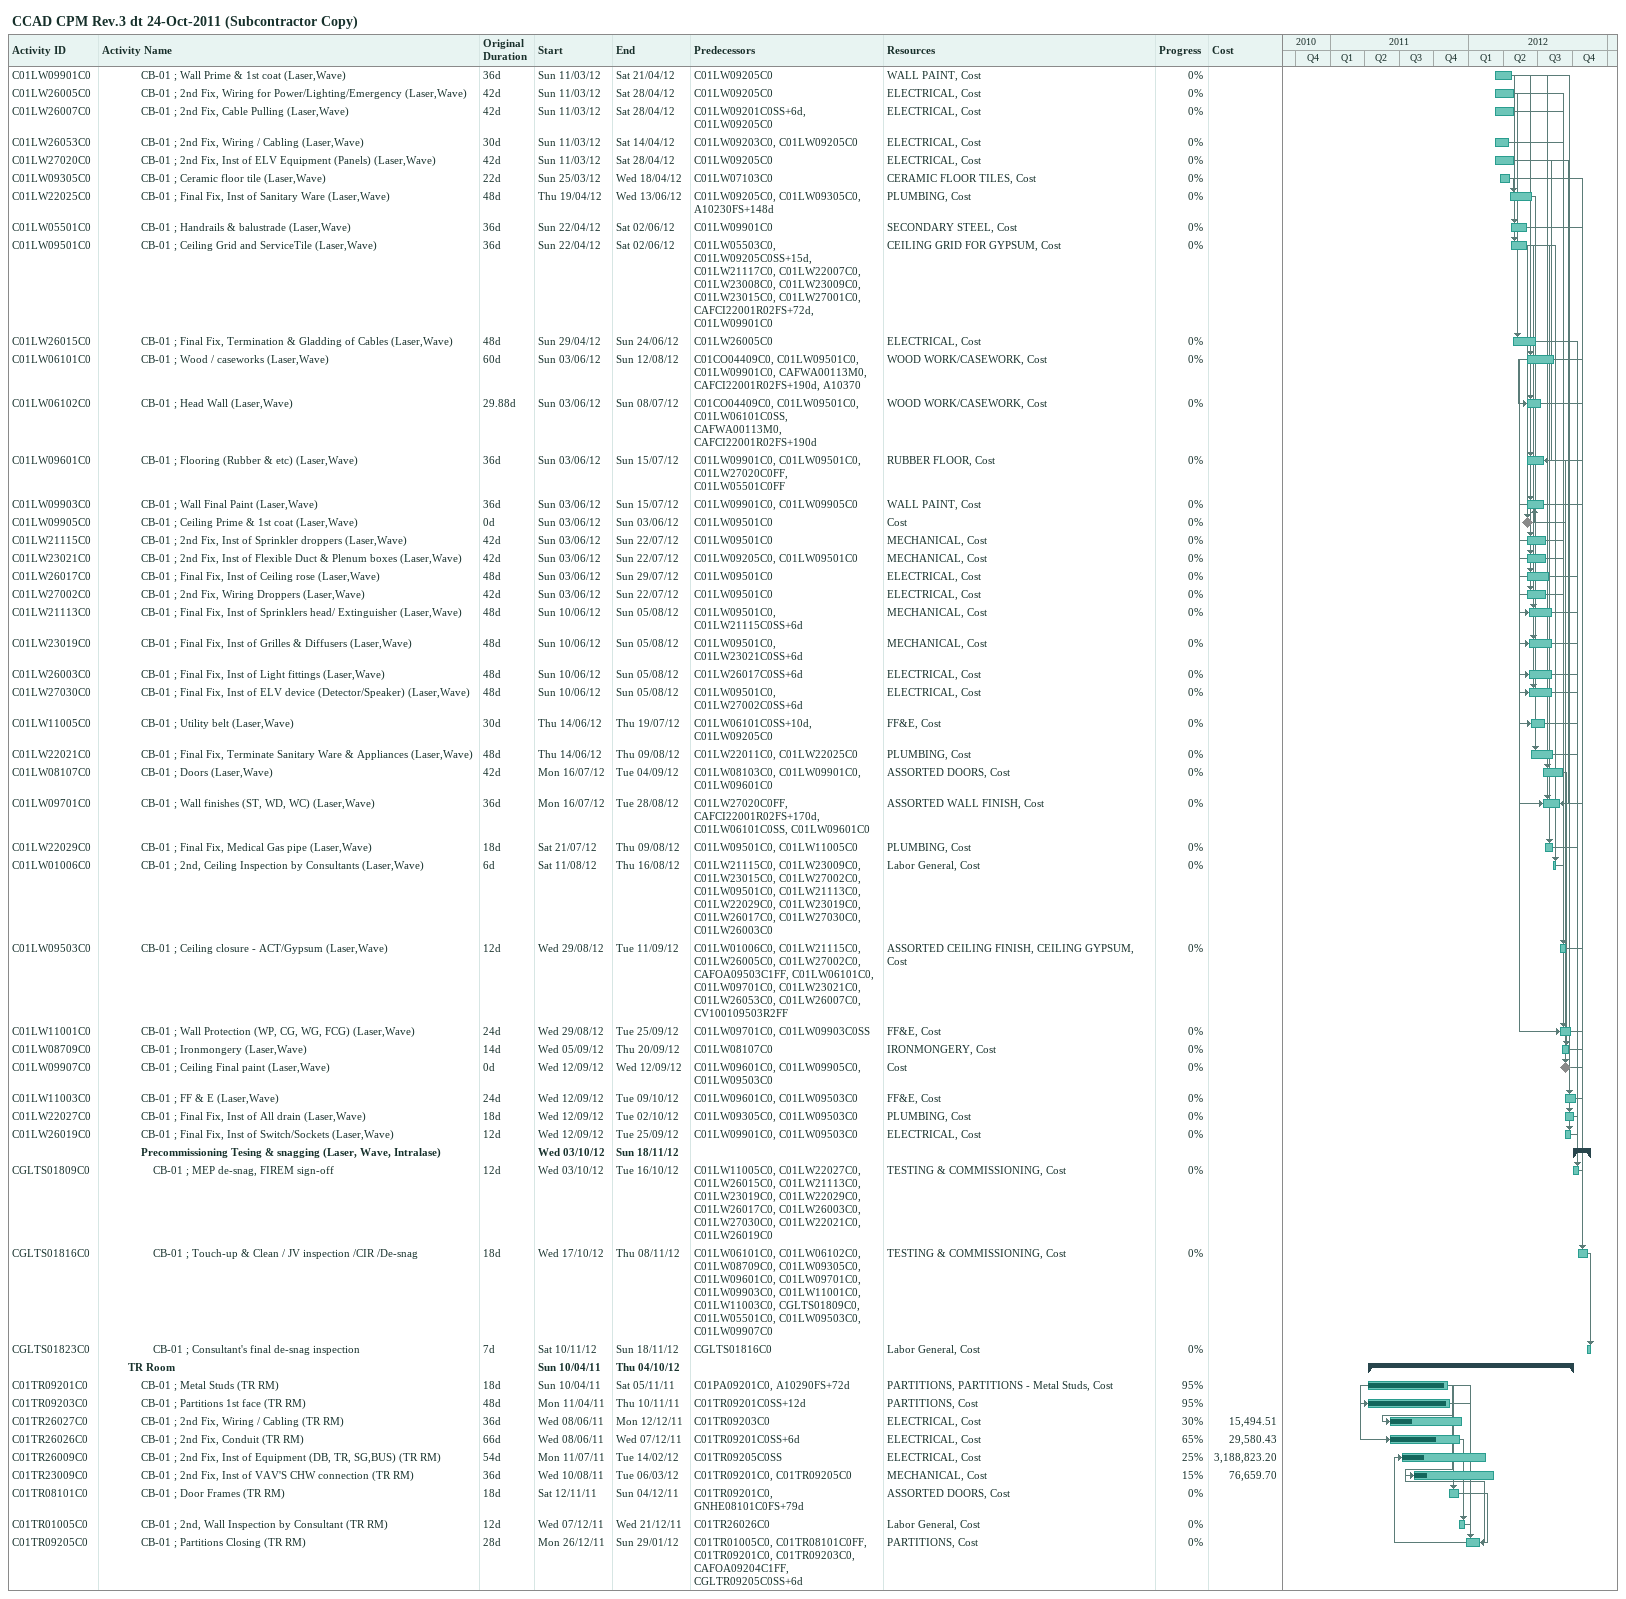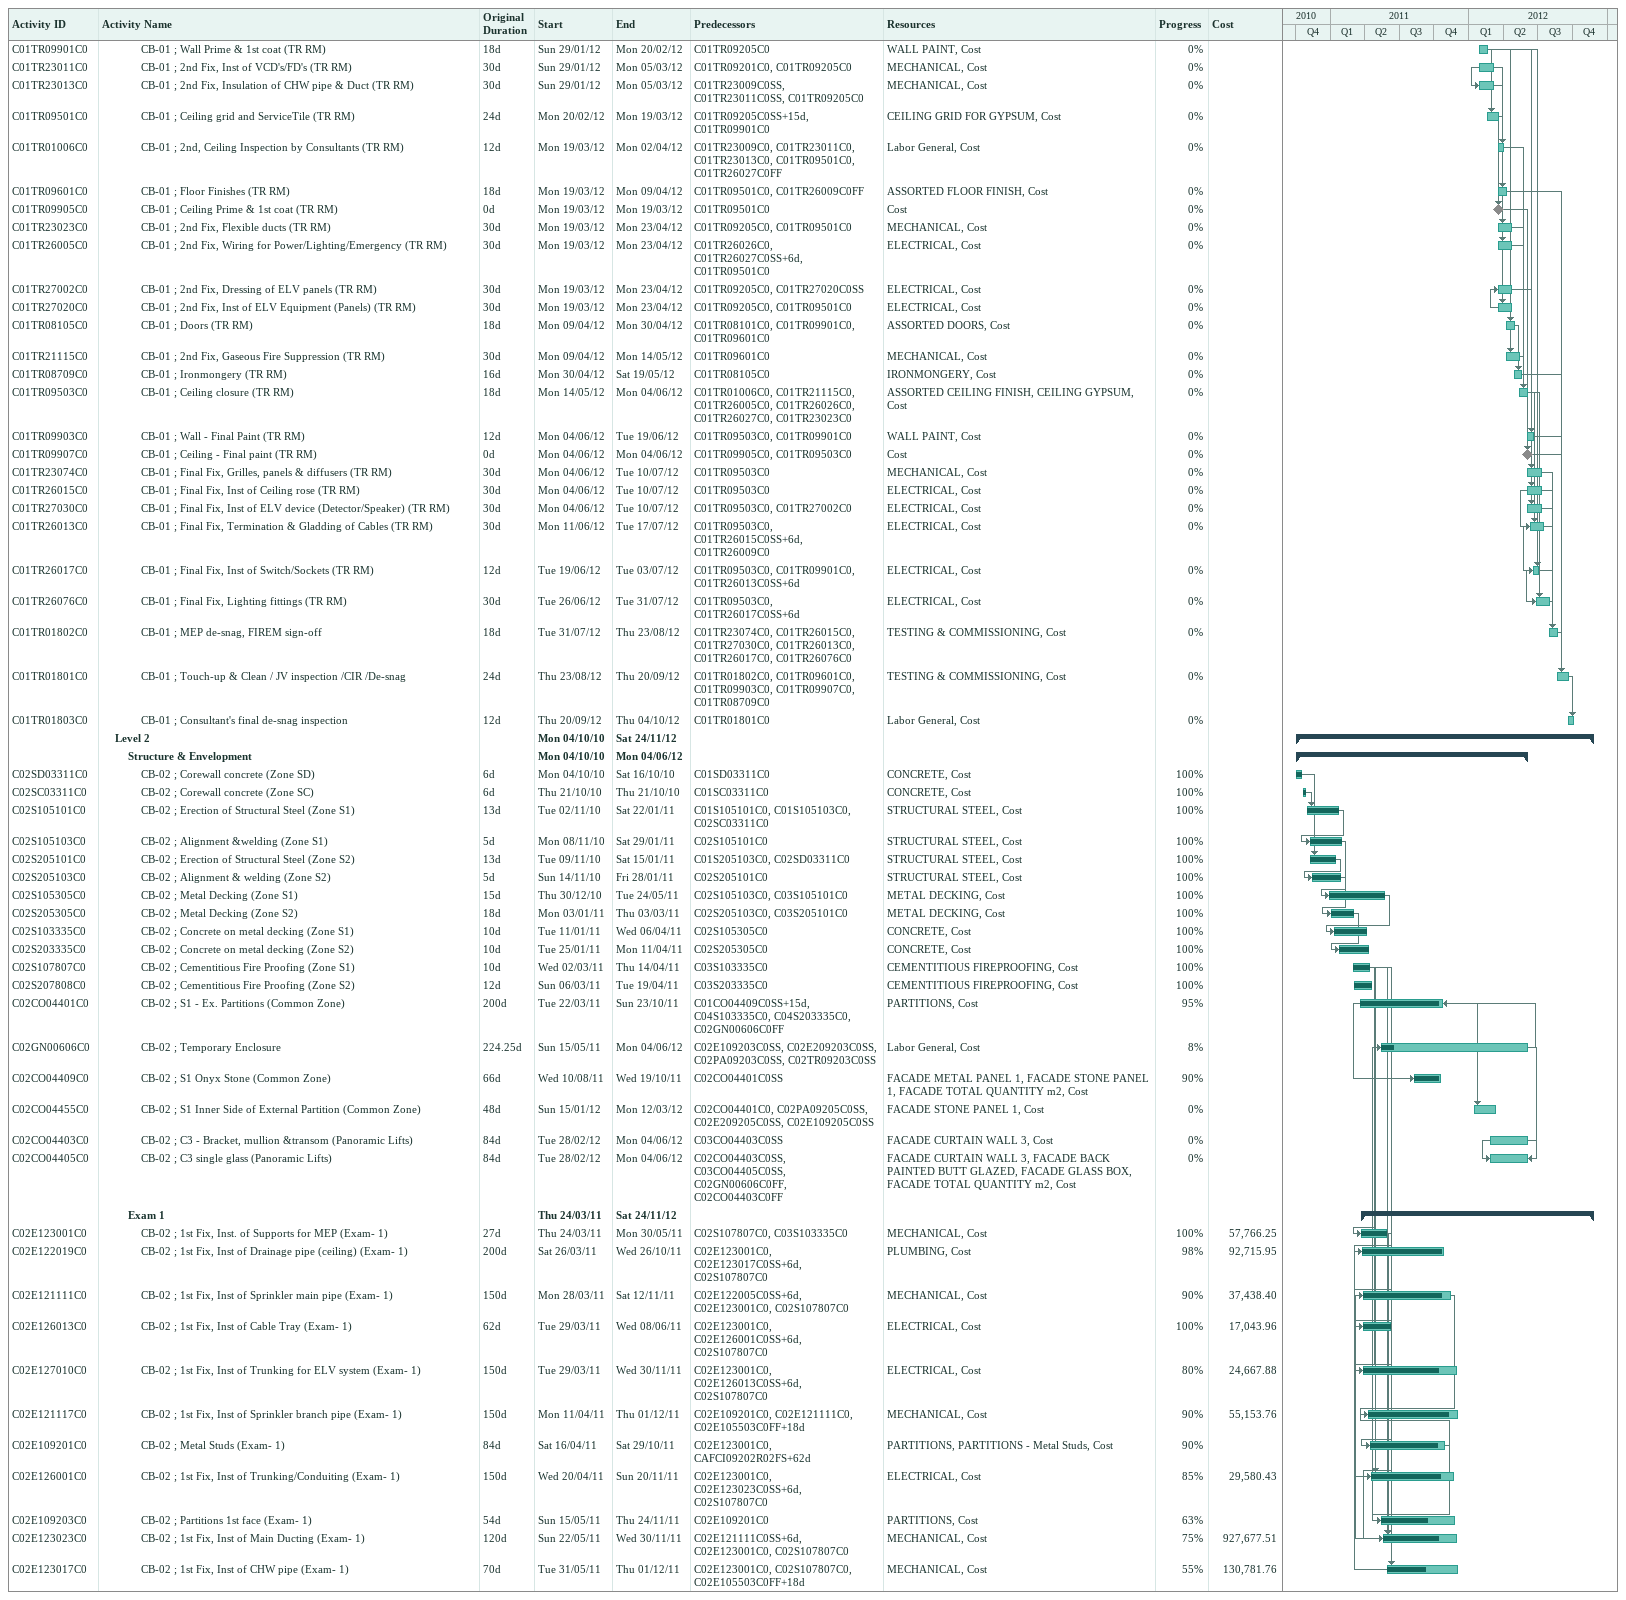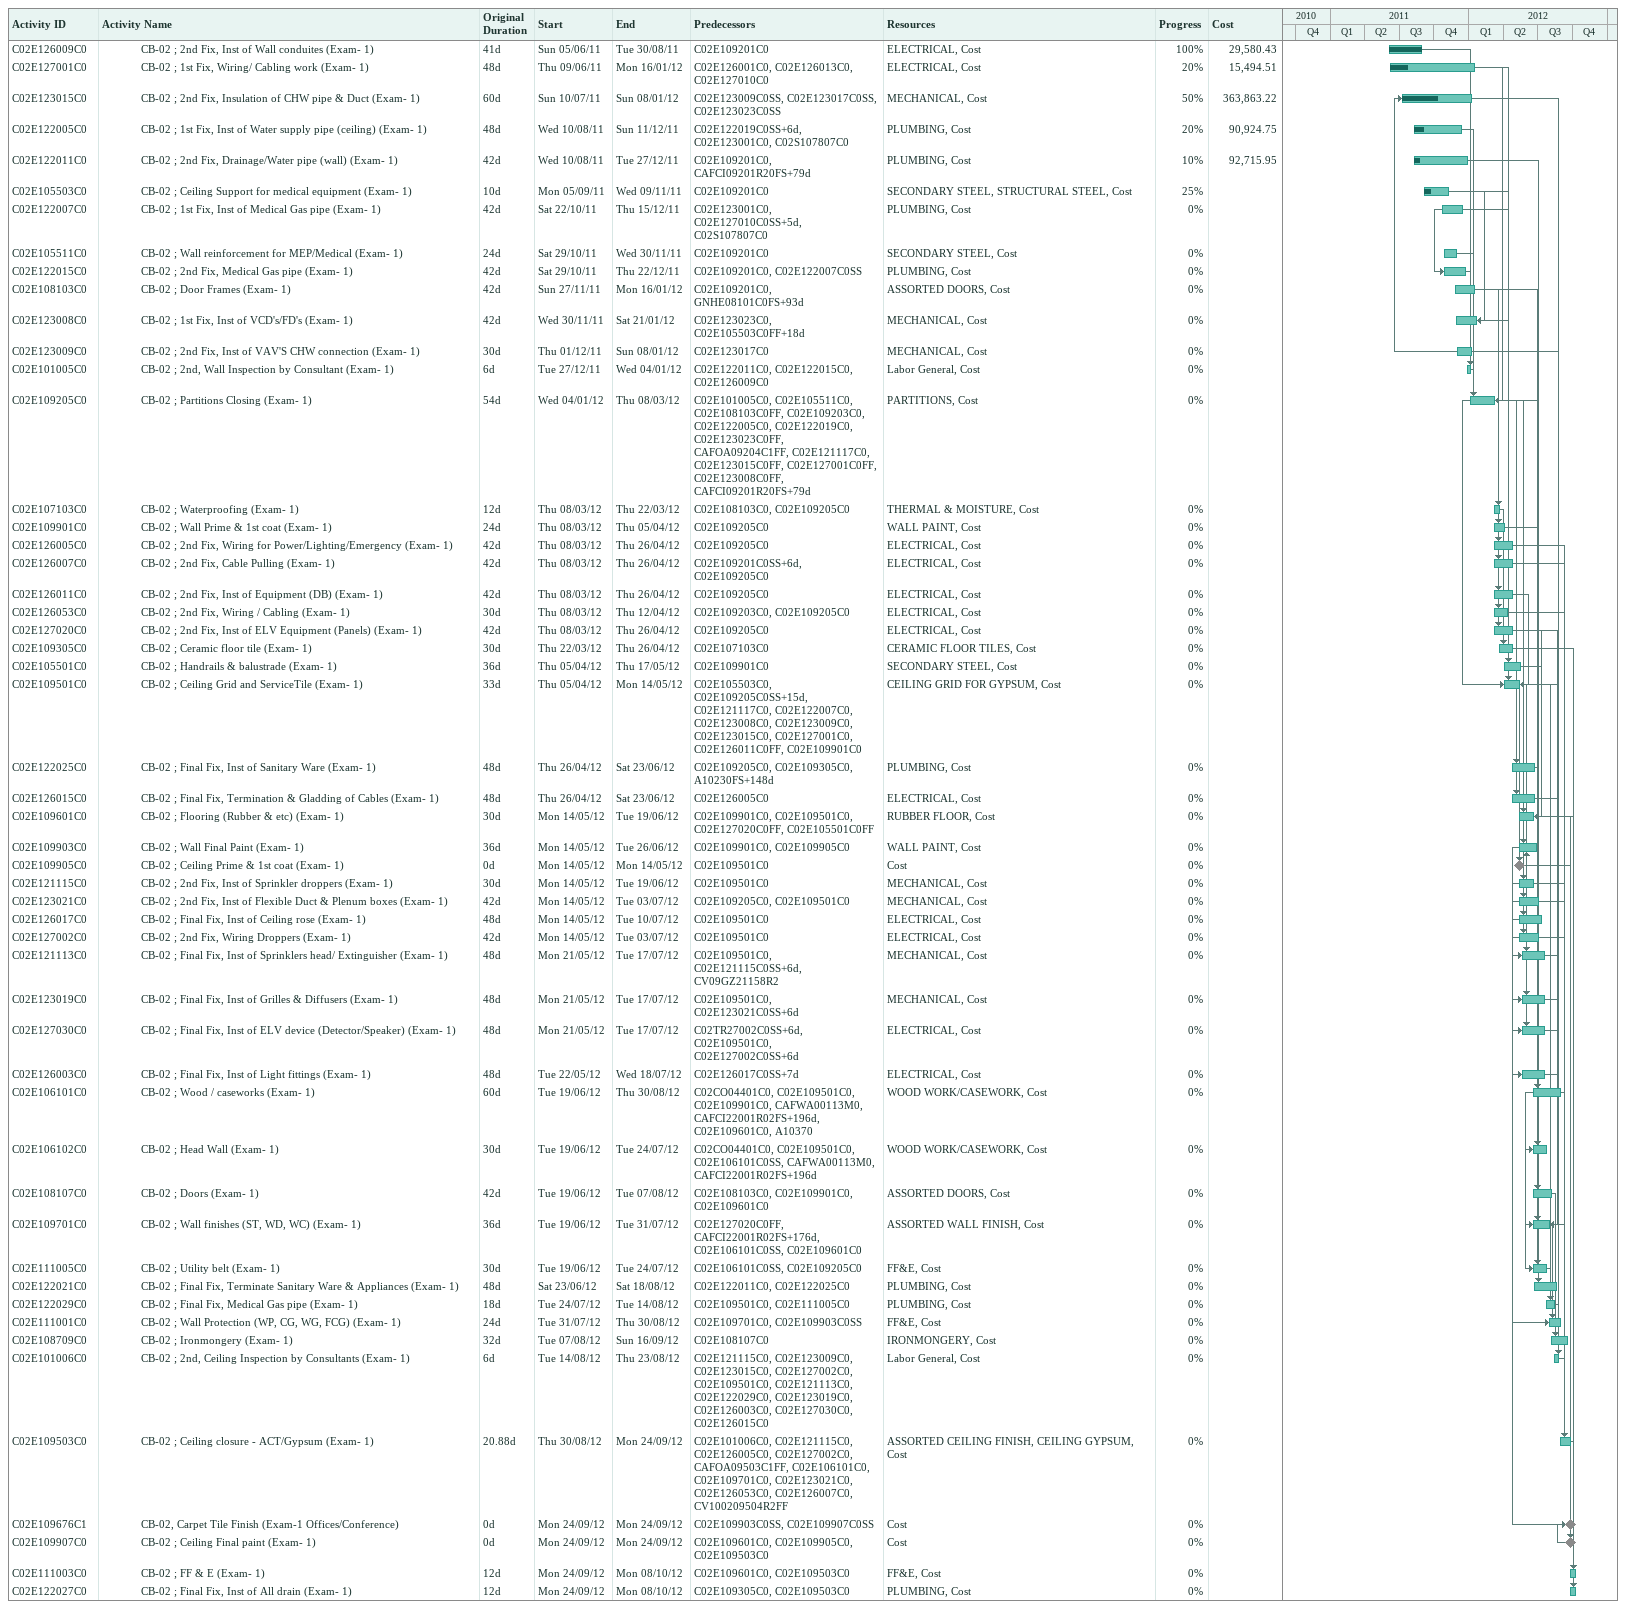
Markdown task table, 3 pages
CCAD CPM Rev.3 dt 24-Oct-2011 (Subcontractor Copy)

| ID | Level | Task | Original duration | Start | Finish | Predecessors | Resources | % complete | Cost |
|---|---|---|---|---|---|---|---|---|---|
| C01LW09901C0 | 4 | CB-01 ; Wall Prime & 1st coat (Laser,Wave) | 36d | 2012-03-11 | 2012-04-21 | C01LW09205C0 | WALL PAINT, Cost | 0 |  |
| C01LW26005C0 | 4 | CB-01 ; 2nd Fix, Wiring for Power/Lighting/Emergency (Laser,Wave) | 42d | 2012-03-11 | 2012-04-28 | C01LW09205C0 | ELECTRICAL, Cost | 0 |  |
| C01LW26007C0 | 4 | CB-01 ; 2nd Fix, Cable Pulling (Laser,Wave) | 42d | 2012-03-11 | 2012-04-28 | C01LW09201C0SS+6d, C01LW09205C0 | ELECTRICAL, Cost | 0 |  |
| C01LW26053C0 | 4 | CB-01 ; 2nd Fix, Wiring / Cabling (Laser,Wave) | 30d | 2012-03-11 | 2012-04-14 | C01LW09203C0, C01LW09205C0 | ELECTRICAL, Cost | 0 |  |
| C01LW27020C0 | 4 | CB-01 ; 2nd Fix, Inst of ELV Equipment (Panels) (Laser,Wave) | 42d | 2012-03-11 | 2012-04-28 | C01LW09205C0 | ELECTRICAL, Cost | 0 |  |
| C01LW09305C0 | 4 | CB-01 ; Ceramic floor tile (Laser,Wave) | 22d | 2012-03-25 | 2012-04-18 | C01LW07103C0 | CERAMIC FLOOR TILES, Cost | 0 |  |
| C01LW22025C0 | 4 | CB-01 ; Final Fix, Inst of Sanitary Ware (Laser,Wave) | 48d | 2012-04-19 | 2012-06-13 | C01LW09205C0, C01LW09305C0, A10230FS+148d | PLUMBING, Cost | 0 |  |
| C01LW05501C0 | 4 | CB-01 ; Handrails & balustrade (Laser,Wave) | 36d | 2012-04-22 | 2012-06-02 | C01LW09901C0 | SECONDARY STEEL, Cost | 0 |  |
| C01LW09501C0 | 4 | CB-01 ; Ceiling Grid and ServiceTile (Laser,Wave) | 36d | 2012-04-22 | 2012-06-02 | C01LW05503C0, C01LW09205C0SS+15d, C01LW21117C0, C01LW22007C0, C01LW23008C0, C01LW23009C0, C01LW23015C0, C01LW27001C0, CAFCI22001R02FS+72d, C01LW09901C0 | CEILING GRID FOR GYPSUM, Cost | 0 |  |
| C01LW26015C0 | 4 | CB-01 ; Final Fix, Termination & Gladding of Cables (Laser,Wave) | 48d | 2012-04-29 | 2012-06-24 | C01LW26005C0 | ELECTRICAL, Cost | 0 |  |
| C01LW06101C0 | 4 | CB-01 ; Wood / caseworks (Laser,Wave) | 60d | 2012-06-03 | 2012-08-12 | C01CO04409C0, C01LW09501C0, C01LW09901C0, CAFWA00113M0, CAFCI22001R02FS+190d, A10370 | WOOD WORK/CASEWORK, Cost | 0 |  |
| C01LW06102C0 | 4 | CB-01 ; Head Wall (Laser,Wave) | 29.88d | 2012-06-03 | 2012-07-08 | C01CO04409C0, C01LW09501C0, C01LW06101C0SS, CAFWA00113M0, CAFCI22001R02FS+190d | WOOD WORK/CASEWORK, Cost | 0 |  |
| C01LW09601C0 | 4 | CB-01 ; Flooring (Rubber & etc) (Laser,Wave) | 36d | 2012-06-03 | 2012-07-15 | C01LW09901C0, C01LW09501C0, C01LW27020C0FF, C01LW05501C0FF | RUBBER FLOOR, Cost | 0 |  |
| C01LW09903C0 | 4 | CB-01 ; Wall Final Paint (Laser,Wave) | 36d | 2012-06-03 | 2012-07-15 | C01LW09901C0, C01LW09905C0 | WALL PAINT, Cost | 0 |  |
| C01LW09905C0 | 4 | CB-01 ; Ceiling Prime & 1st coat (Laser,Wave) | 0d | 2012-06-03 | 2012-06-03 | C01LW09501C0 | Cost | 0 |  |
| C01LW21115C0 | 4 | CB-01 ; 2nd Fix, Inst of Sprinkler droppers (Laser,Wave) | 42d | 2012-06-03 | 2012-07-22 | C01LW09501C0 | MECHANICAL, Cost | 0 |  |
| C01LW23021C0 | 4 | CB-01 ; 2nd Fix, Inst of Flexible Duct & Plenum boxes (Laser,Wave) | 42d | 2012-06-03 | 2012-07-22 | C01LW09205C0, C01LW09501C0 | MECHANICAL, Cost | 0 |  |
| C01LW26017C0 | 4 | CB-01 ; Final Fix, Inst of Ceiling rose (Laser,Wave) | 48d | 2012-06-03 | 2012-07-29 | C01LW09501C0 | ELECTRICAL, Cost | 0 |  |
| C01LW27002C0 | 4 | CB-01 ; 2nd Fix, Wiring Droppers (Laser,Wave) | 42d | 2012-06-03 | 2012-07-22 | C01LW09501C0 | ELECTRICAL, Cost | 0 |  |
| C01LW21113C0 | 4 | CB-01 ; Final Fix, Inst of Sprinklers head/ Extinguisher (Laser,Wave) | 48d | 2012-06-10 | 2012-08-05 | C01LW09501C0, C01LW21115C0SS+6d | MECHANICAL, Cost | 0 |  |
| C01LW23019C0 | 4 | CB-01 ; Final Fix, Inst of Grilles & Diffusers (Laser,Wave) | 48d | 2012-06-10 | 2012-08-05 | C01LW09501C0, C01LW23021C0SS+6d | MECHANICAL, Cost | 0 |  |
| C01LW26003C0 | 4 | CB-01 ; Final Fix, Inst of Light fittings (Laser,Wave) | 48d | 2012-06-10 | 2012-08-05 | C01LW26017C0SS+6d | ELECTRICAL, Cost | 0 |  |
| C01LW27030C0 | 4 | CB-01 ; Final Fix, Inst of ELV device (Detector/Speaker) (Laser,Wave) | 48d | 2012-06-10 | 2012-08-05 | C01LW09501C0, C01LW27002C0SS+6d | ELECTRICAL, Cost | 0 |  |
| C01LW11005C0 | 4 | CB-01 ; Utility belt (Laser,Wave) | 30d | 2012-06-14 | 2012-07-19 | C01LW06101C0SS+10d, C01LW09205C0 | FF&E, Cost | 0 |  |
| C01LW22021C0 | 4 | CB-01 ; Final Fix, Terminate Sanitary Ware & Appliances (Laser,Wave) | 48d | 2012-06-14 | 2012-08-09 | C01LW22011C0, C01LW22025C0 | PLUMBING, Cost | 0 |  |
| C01LW08107C0 | 4 | CB-01 ; Doors (Laser,Wave) | 42d | 2012-07-16 | 2012-09-04 | C01LW08103C0, C01LW09901C0, C01LW09601C0 | ASSORTED DOORS, Cost | 0 |  |
| C01LW09701C0 | 4 | CB-01 ; Wall finishes (ST, WD, WC) (Laser,Wave) | 36d | 2012-07-16 | 2012-08-28 | C01LW27020C0FF, CAFCI22001R02FS+170d, C01LW06101C0SS, C01LW09601C0 | ASSORTED WALL FINISH, Cost | 0 |  |
| C01LW22029C0 | 4 | CB-01 ; Final Fix, Medical Gas pipe (Laser,Wave) | 18d | 2012-07-21 | 2012-08-09 | C01LW09501C0, C01LW11005C0 | PLUMBING, Cost | 0 |  |
| C01LW01006C0 | 4 | CB-01 ; 2nd, Ceiling Inspection by Consultants (Laser,Wave) | 6d | 2012-08-11 | 2012-08-16 | C01LW21115C0, C01LW23009C0, C01LW23015C0, C01LW27002C0, C01LW09501C0, C01LW21113C0, C01LW22029C0, C01LW23019C0, C01LW26017C0, C01LW27030C0, C01LW26003C0 | Labor General, Cost | 0 |  |
| C01LW09503C0 | 4 | CB-01 ; Ceiling closure - ACT/Gypsum (Laser,Wave) | 12d | 2012-08-29 | 2012-09-11 | C01LW01006C0, C01LW21115C0, C01LW26005C0, C01LW27002C0, CAFOA09503C1FF, C01LW06101C0, C01LW09701C0, C01LW23021C0, C01LW26053C0, C01LW26007C0, CV100109503R2FF | ASSORTED CEILING FINISH, CEILING GYPSUM, Cost | 0 |  |
| C01LW11001C0 | 4 | CB-01 ; Wall Protection (WP, CG, WG, FCG) (Laser,Wave) | 24d | 2012-08-29 | 2012-09-25 | C01LW09701C0, C01LW09903C0SS | FF&E, Cost | 0 |  |
| C01LW08709C0 | 4 | CB-01 ; Ironmongery (Laser,Wave) | 14d | 2012-09-05 | 2012-09-20 | C01LW08107C0 | IRONMONGERY, Cost | 0 |  |
| C01LW09907C0 | 4 | CB-01 ; Ceiling Final paint (Laser,Wave) | 0d | 2012-09-12 | 2012-09-12 | C01LW09601C0, C01LW09905C0, C01LW09503C0 | Cost | 0 |  |
| C01LW11003C0 | 4 | CB-01 ; FF & E (Laser,Wave) | 24d | 2012-09-12 | 2012-10-09 | C01LW09601C0, C01LW09503C0 | FF&E, Cost | 0 |  |
| C01LW22027C0 | 4 | CB-01 ; Final Fix, Inst of All drain (Laser,Wave) | 18d | 2012-09-12 | 2012-10-02 | C01LW09305C0, C01LW09503C0 | PLUMBING, Cost | 0 |  |
| C01LW26019C0 | 4 | CB-01 ; Final Fix, Inst of Switch/Sockets (Laser,Wave) | 12d | 2012-09-12 | 2012-09-25 | C01LW09901C0, C01LW09503C0 | ELECTRICAL, Cost | 0 |  |
|  | 4 | **Precommissioning Tesing & snagging (Laser, Wave, Intralase)** |  | 2012-10-03 | 2012-11-18 |  |  |  |  |
| CGLTS01809C0 | 5 | CB-01 ; MEP de-snag, FIREM sign-off | 12d | 2012-10-03 | 2012-10-16 | C01LW11005C0, C01LW22027C0, C01LW26015C0, C01LW21113C0, C01LW23019C0, C01LW22029C0, C01LW26017C0, C01LW26003C0, C01LW27030C0, C01LW22021C0, C01LW26019C0 | TESTING & COMMISSIONING, Cost | 0 |  |
| CGLTS01816C0 | 5 | CB-01 ; Touch-up & Clean / JV inspection /CIR /De-snag | 18d | 2012-10-17 | 2012-11-08 | C01LW06101C0, C01LW06102C0, C01LW08709C0, C01LW09305C0, C01LW09601C0, C01LW09701C0, C01LW09903C0, C01LW11001C0, C01LW11003C0, CGLTS01809C0, C01LW05501C0, C01LW09503C0, C01LW09907C0 | TESTING & COMMISSIONING, Cost | 0 |  |
| CGLTS01823C0 | 5 | CB-01 ; Consultant's final de-snag inspection | 7d | 2012-11-10 | 2012-11-18 | CGLTS01816C0 | Labor General, Cost | 0 |  |
|  | 3 | **TR Room** |  | 2011-04-10 | 2012-10-04 |  |  |  |  |
| C01TR09201C0 | 4 | CB-01 ; Metal Studs (TR RM) | 18d | 2011-04-10 | 2011-11-05 | C01PA09201C0, A10290FS+72d | PARTITIONS, PARTITIONS - Metal Studs, Cost | 95 |  |
| C01TR09203C0 | 4 | CB-01 ; Partitions 1st face (TR RM) | 48d | 2011-04-11 | 2011-11-10 | C01TR09201C0SS+12d | PARTITIONS, Cost | 95 |  |
| C01TR26027C0 | 4 | CB-01 ; 2nd Fix, Wiring / Cabling (TR RM) | 36d | 2011-06-08 | 2011-12-12 | C01TR09203C0 | ELECTRICAL, Cost | 30 | 15494.51 |
| C01TR26026C0 | 4 | CB-01 ; 2nd Fix, Conduit (TR RM) | 66d | 2011-06-08 | 2011-12-07 | C01TR09201C0SS+6d | ELECTRICAL, Cost | 65 | 29580.43 |
| C01TR26009C0 | 4 | CB-01 ; 2nd Fix, Inst of Equipment (DB, TR, SG,BUS) (TR RM) | 54d | 2011-07-11 | 2012-02-14 | C01TR09205C0SS | ELECTRICAL, Cost | 25 | 3188823.20 |
| C01TR23009C0 | 4 | CB-01 ; 2nd Fix, Inst of VAV'S CHW connection (TR RM) | 36d | 2011-08-10 | 2012-03-06 | C01TR09201C0, C01TR09205C0 | MECHANICAL, Cost | 15 | 76659.70 |
| C01TR08101C0 | 4 | CB-01 ; Door Frames (TR RM) | 18d | 2011-11-12 | 2011-12-04 | C01TR09201C0, GNHE08101C0FS+79d | ASSORTED DOORS, Cost | 0 |  |
| C01TR01005C0 | 4 | CB-01 ; 2nd, Wall Inspection by Consultant (TR RM) | 12d | 2011-12-07 | 2011-12-21 | C01TR26026C0 | Labor General, Cost | 0 |  |
| C01TR09205C0 | 4 | CB-01 ; Partitions Closing (TR RM) | 28d | 2011-12-26 | 2012-01-29 | C01TR01005C0, C01TR08101C0FF, C01TR09201C0, C01TR09203C0, CAFOA09204C1FF, CGLTR09205C0SS+6d | PARTITIONS, Cost | 0 |  |
| C01TR09901C0 | 4 | CB-01 ; Wall Prime & 1st coat (TR RM) | 18d | 2012-01-29 | 2012-02-20 | C01TR09205C0 | WALL PAINT, Cost | 0 |  |
| C01TR23011C0 | 4 | CB-01 ; 2nd Fix, Inst of VCD's/FD's (TR RM) | 30d | 2012-01-29 | 2012-03-05 | C01TR09201C0, C01TR09205C0 | MECHANICAL, Cost | 0 |  |
| C01TR23013C0 | 4 | CB-01 ; 2nd Fix, Insulation of CHW pipe & Duct (TR RM) | 30d | 2012-01-29 | 2012-03-05 | C01TR23009C0SS, C01TR23011C0SS, C01TR09205C0 | MECHANICAL, Cost | 0 |  |
| C01TR09501C0 | 4 | CB-01 ; Ceiling grid and ServiceTile (TR RM) | 24d | 2012-02-20 | 2012-03-19 | C01TR09205C0SS+15d, C01TR09901C0 | CEILING GRID FOR GYPSUM, Cost | 0 |  |
| C01TR01006C0 | 4 | CB-01 ; 2nd, Ceiling Inspection by Consultants (TR RM) | 12d | 2012-03-19 | 2012-04-02 | C01TR23009C0, C01TR23011C0, C01TR23013C0, C01TR09501C0, C01TR26027C0FF | Labor General, Cost | 0 |  |
| C01TR09601C0 | 4 | CB-01 ; Floor Finishes (TR RM) | 18d | 2012-03-19 | 2012-04-09 | C01TR09501C0, C01TR26009C0FF | ASSORTED FLOOR FINISH, Cost | 0 |  |
| C01TR09905C0 | 4 | CB-01 ; Ceiling Prime & 1st coat (TR RM) | 0d | 2012-03-19 | 2012-03-19 | C01TR09501C0 | Cost | 0 |  |
| C01TR23023C0 | 4 | CB-01 ; 2nd Fix, Flexible ducts (TR RM) | 30d | 2012-03-19 | 2012-04-23 | C01TR09205C0, C01TR09501C0 | MECHANICAL, Cost | 0 |  |
| C01TR26005C0 | 4 | CB-01 ; 2nd Fix, Wiring for Power/Lighting/Emergency (TR RM) | 30d | 2012-03-19 | 2012-04-23 | C01TR26026C0, C01TR26027C0SS+6d, C01TR09501C0 | ELECTRICAL, Cost | 0 |  |
| C01TR27002C0 | 4 | CB-01 ; 2nd Fix, Dressing of ELV panels (TR RM) | 30d | 2012-03-19 | 2012-04-23 | C01TR09205C0, C01TR27020C0SS | ELECTRICAL, Cost | 0 |  |
| C01TR27020C0 | 4 | CB-01 ; 2nd Fix, Inst of ELV Equipment (Panels) (TR RM) | 30d | 2012-03-19 | 2012-04-23 | C01TR09205C0, C01TR09501C0 | ELECTRICAL, Cost | 0 |  |
| C01TR08105C0 | 4 | CB-01 ; Doors (TR RM) | 18d | 2012-04-09 | 2012-04-30 | C01TR08101C0, C01TR09901C0, C01TR09601C0 | ASSORTED DOORS, Cost | 0 |  |
| C01TR21115C0 | 4 | CB-01 ; 2nd Fix, Gaseous Fire Suppression (TR RM) | 30d | 2012-04-09 | 2012-05-14 | C01TR09601C0 | MECHANICAL, Cost | 0 |  |
| C01TR08709C0 | 4 | CB-01 ; Ironmongery (TR RM) | 16d | 2012-04-30 | 2012-05-19 | C01TR08105C0 | IRONMONGERY, Cost | 0 |  |
| C01TR09503C0 | 4 | CB-01 ; Ceiling closure (TR RM) | 18d | 2012-05-14 | 2012-06-04 | C01TR01006C0, C01TR21115C0, C01TR26005C0, C01TR26026C0, C01TR26027C0, C01TR23023C0 | ASSORTED CEILING FINISH, CEILING GYPSUM, Cost | 0 |  |
| C01TR09903C0 | 4 | CB-01 ; Wall - Final Paint (TR RM) | 12d | 2012-06-04 | 2012-06-19 | C01TR09503C0, C01TR09901C0 | WALL PAINT, Cost | 0 |  |
| C01TR09907C0 | 4 | CB-01 ; Ceiling - Final paint (TR RM) | 0d | 2012-06-04 | 2012-06-04 | C01TR09905C0, C01TR09503C0 | Cost | 0 |  |
| C01TR23074C0 | 4 | CB-01 ; Final Fix, Grilles, panels & diffusers (TR RM) | 30d | 2012-06-04 | 2012-07-10 | C01TR09503C0 | MECHANICAL, Cost | 0 |  |
| C01TR26015C0 | 4 | CB-01 ; Final Fix, Inst of Ceiling rose (TR RM) | 30d | 2012-06-04 | 2012-07-10 | C01TR09503C0 | ELECTRICAL, Cost | 0 |  |
| C01TR27030C0 | 4 | CB-01 ; Final Fix, Inst of ELV device (Detector/Speaker) (TR RM) | 30d | 2012-06-04 | 2012-07-10 | C01TR09503C0, C01TR27002C0 | ELECTRICAL, Cost | 0 |  |
| C01TR26013C0 | 4 | CB-01 ; Final Fix, Termination & Gladding of Cables (TR RM) | 30d | 2012-06-11 | 2012-07-17 | C01TR09503C0, C01TR26015C0SS+6d, C01TR26009C0 | ELECTRICAL, Cost | 0 |  |
| C01TR26017C0 | 4 | CB-01 ; Final Fix, Inst of Switch/Sockets (TR RM) | 12d | 2012-06-19 | 2012-07-03 | C01TR09503C0, C01TR09901C0, C01TR26013C0SS+6d | ELECTRICAL, Cost | 0 |  |
| C01TR26076C0 | 4 | CB-01 ; Final Fix, Lighting fittings (TR RM) | 30d | 2012-06-26 | 2012-07-31 | C01TR09503C0, C01TR26017C0SS+6d | ELECTRICAL, Cost | 0 |  |
| C01TR01802C0 | 4 | CB-01 ; MEP de-snag, FIREM sign-off | 18d | 2012-07-31 | 2012-08-23 | C01TR23074C0, C01TR26015C0, C01TR27030C0, C01TR26013C0, C01TR26017C0, C01TR26076C0 | TESTING & COMMISSIONING, Cost | 0 |  |
| C01TR01801C0 | 4 | CB-01 ; Touch-up & Clean / JV inspection /CIR /De-snag | 24d | 2012-08-23 | 2012-09-20 | C01TR01802C0, C01TR09601C0, C01TR09903C0, C01TR09907C0, C01TR08709C0 | TESTING & COMMISSIONING, Cost | 0 |  |
| C01TR01803C0 | 4 | CB-01 ; Consultant's final de-snag inspection | 12d | 2012-09-20 | 2012-10-04 | C01TR01801C0 | Labor General, Cost | 0 |  |
|  | 2 | **Level 2** |  | 2010-10-04 | 2012-11-24 |  |  |  |  |
|  | 3 | **Structure & Envelopment** |  | 2010-10-04 | 2012-06-04 |  |  |  |  |
| C02SD03311C0 | 4 | CB-02 ; Corewall concrete (Zone SD) | 6d | 2010-10-04 | 2010-10-16 | C01SD03311C0 | CONCRETE, Cost | 100 |  |
| C02SC03311C0 | 4 | CB-02 ; Corewall concrete (Zone SC) | 6d | 2010-10-21 | 2010-10-21 | C01SC03311C0 | CONCRETE, Cost | 100 |  |
| C02S105101C0 | 4 | CB-02 ; Erection of Structural Steel (Zone S1) | 13d | 2010-11-02 | 2011-01-22 | C01S105101C0, C01S105103C0, C02SC03311C0 | STRUCTURAL STEEL, Cost | 100 |  |
| C02S105103C0 | 4 | CB-02 ; Alignment &welding (Zone S1) | 5d | 2010-11-08 | 2011-01-29 | C02S105101C0 | STRUCTURAL STEEL, Cost | 100 |  |
| C02S205101C0 | 4 | CB-02 ; Erection of Structural Steel (Zone S2) | 13d | 2010-11-09 | 2011-01-15 | C01S205103C0, C02SD03311C0 | STRUCTURAL STEEL, Cost | 100 |  |
| C02S205103C0 | 4 | CB-02 ; Alignment & welding (Zone S2) | 5d | 2010-11-14 | 2011-01-28 | C02S205101C0 | STRUCTURAL STEEL, Cost | 100 |  |
| C02S105305C0 | 4 | CB-02 ; Metal Decking (Zone S1) | 15d | 2010-12-30 | 2011-05-24 | C02S105103C0, C03S105101C0 | METAL DECKING, Cost | 100 |  |
| C02S205305C0 | 4 | CB-02 ; Metal Decking (Zone S2) | 18d | 2011-01-03 | 2011-03-03 | C02S205103C0, C03S205101C0 | METAL DECKING, Cost | 100 |  |
| C02S103335C0 | 4 | CB-02 ; Concrete on metal decking (Zone S1) | 10d | 2011-01-11 | 2011-04-06 | C02S105305C0 | CONCRETE, Cost | 100 |  |
| C02S203335C0 | 4 | CB-02 ; Concrete on metal decking (Zone S2) | 10d | 2011-01-25 | 2011-04-11 | C02S205305C0 | CONCRETE, Cost | 100 |  |
| C02S107807C0 | 4 | CB-02 ; Cementitious Fire Proofing (Zone S1) | 10d | 2011-03-02 | 2011-04-14 | C03S103335C0 | CEMENTITIOUS FIREPROOFING, Cost | 100 |  |
| C02S207808C0 | 4 | CB-02 ; Cementitious Fire Proofing (Zone S2) | 12d | 2011-03-06 | 2011-04-19 | C03S203335C0 | CEMENTITIOUS FIREPROOFING, Cost | 100 |  |
| C02CO04401C0 | 4 | CB-02 ; S1 - Ex. Partitions (Common Zone) | 200d | 2011-03-22 | 2011-10-23 | C01CO04409C0SS+15d, C04S103335C0, C04S203335C0, C02GN00606C0FF | PARTITIONS, Cost | 95 |  |
| C02GN00606C0 | 4 | CB-02 ; Temporary Enclosure | 224.25d | 2011-05-15 | 2012-06-04 | C02E109203C0SS, C02E209203C0SS, C02PA09203C0SS, C02TR09203C0SS | Labor General, Cost | 8 |  |
| C02CO04409C0 | 4 | CB-02 ; S1 Onyx Stone (Common Zone) | 66d | 2011-08-10 | 2011-10-19 | C02CO04401C0SS | FACADE METAL PANEL 1, FACADE STONE PANEL 1, FACADE TOTAL QUANTITY m2, Cost | 90 |  |
| C02CO04455C0 | 4 | CB-02 ; S1 Inner Side of External Partition (Common Zone) | 48d | 2012-01-15 | 2012-03-12 | C02CO04401C0, C02PA09205C0SS, C02E209205C0SS, C02E109205C0SS | FACADE STONE PANEL 1, Cost | 0 |  |
| C02CO04403C0 | 4 | CB-02 ; C3 - Bracket, mullion &transom (Panoramic Lifts) | 84d | 2012-02-28 | 2012-06-04 | C03CO04403C0SS | FACADE CURTAIN WALL 3, Cost | 0 |  |
| C02CO04405C0 | 4 | CB-02 ; C3 single glass (Panoramic Lifts) | 84d | 2012-02-28 | 2012-06-04 | C02CO04403C0SS, C03CO04405C0SS, C02GN00606C0FF, C02CO04403C0FF | FACADE CURTAIN WALL 3, FACADE BACK PAINTED BUTT GLAZED, FACADE GLASS BOX, FACADE TOTAL QUANTITY m2, Cost | 0 |  |
|  | 3 | **Exam 1** |  | 2011-03-24 | 2012-11-24 |  |  |  |  |
| C02E123001C0 | 4 | CB-02 ; 1st Fix, Inst. of Supports for MEP (Exam- 1) | 27d | 2011-03-24 | 2011-05-30 | C02S107807C0, C03S103335C0 | MECHANICAL, Cost | 100 | 57766.25 |
| C02E122019C0 | 4 | CB-02 ; 1st Fix, Inst of Drainage pipe (ceiling) (Exam- 1) | 200d | 2011-03-26 | 2011-10-26 | C02E123001C0, C02E123017C0SS+6d, C02S107807C0 | PLUMBING, Cost | 98 | 92715.95 |
| C02E121111C0 | 4 | CB-02 ; 1st Fix, Inst of Sprinkler main pipe (Exam- 1) | 150d | 2011-03-28 | 2011-11-12 | C02E122005C0SS+6d, C02E123001C0, C02S107807C0 | MECHANICAL, Cost | 90 | 37438.40 |
| C02E126013C0 | 4 | CB-02 ; 1st Fix, Inst of Cable Tray (Exam- 1) | 62d | 2011-03-29 | 2011-06-08 | C02E123001C0, C02E126001C0SS+6d, C02S107807C0 | ELECTRICAL, Cost | 100 | 17043.96 |
| C02E127010C0 | 4 | CB-02 ; 1st Fix, Inst of Trunking for ELV system (Exam- 1) | 150d | 2011-03-29 | 2011-11-30 | C02E123001C0, C02E126013C0SS+6d, C02S107807C0 | ELECTRICAL, Cost | 80 | 24667.88 |
| C02E121117C0 | 4 | CB-02 ; 1st Fix, Inst of Sprinkler branch pipe (Exam- 1) | 150d | 2011-04-11 | 2011-12-01 | C02E109201C0, C02E121111C0, C02E105503C0FF+18d | MECHANICAL, Cost | 90 | 55153.76 |
| C02E109201C0 | 4 | CB-02 ; Metal Studs (Exam- 1) | 84d | 2011-04-16 | 2011-10-29 | C02E123001C0, CAFCI09202R02FS+62d | PARTITIONS, PARTITIONS - Metal Studs, Cost | 90 |  |
| C02E126001C0 | 4 | CB-02 ; 1st Fix, Inst of Trunking/Conduiting (Exam- 1) | 150d | 2011-04-20 | 2011-11-20 | C02E123001C0, C02E123023C0SS+6d, C02S107807C0 | ELECTRICAL, Cost | 85 | 29580.43 |
| C02E109203C0 | 4 | CB-02 ; Partitions 1st face (Exam- 1) | 54d | 2011-05-15 | 2011-11-24 | C02E109201C0 | PARTITIONS, Cost | 63 |  |
| C02E123023C0 | 4 | CB-02 ; 1st Fix, Inst of Main Ducting (Exam- 1) | 120d | 2011-05-22 | 2011-11-30 | C02E121111C0SS+6d, C02E123001C0, C02S107807C0 | MECHANICAL, Cost | 75 | 927677.51 |
| C02E123017C0 | 4 | CB-02 ; 1st Fix, Inst of CHW pipe (Exam- 1) | 70d | 2011-05-31 | 2011-12-01 | C02E123001C0, C02S107807C0, C02E105503C0FF+18d | MECHANICAL, Cost | 55 | 130781.76 |
| C02E126009C0 | 4 | CB-02 ; 2nd Fix, Inst of Wall conduites (Exam- 1) | 41d | 2011-06-05 | 2011-08-30 | C02E109201C0 | ELECTRICAL, Cost | 100 | 29580.43 |
| C02E127001C0 | 4 | CB-02 ; 1st Fix, Wiring/ Cabling work (Exam- 1) | 48d | 2011-06-09 | 2012-01-16 | C02E126001C0, C02E126013C0, C02E127010C0 | ELECTRICAL, Cost | 20 | 15494.51 |
| C02E123015C0 | 4 | CB-02 ; 2nd Fix, Insulation of CHW pipe & Duct (Exam- 1) | 60d | 2011-07-10 | 2012-01-08 | C02E123009C0SS, C02E123017C0SS, C02E123023C0SS | MECHANICAL, Cost | 50 | 363863.22 |
| C02E122005C0 | 4 | CB-02 ; 1st Fix, Inst of Water supply pipe (ceiling) (Exam- 1) | 48d | 2011-08-10 | 2011-12-11 | C02E122019C0SS+6d, C02E123001C0, C02S107807C0 | PLUMBING, Cost | 20 | 90924.75 |
| C02E122011C0 | 4 | CB-02 ; 2nd Fix, Drainage/Water pipe (wall) (Exam- 1) | 42d | 2011-08-10 | 2011-12-27 | C02E109201C0, CAFCI09201R20FS+79d | PLUMBING, Cost | 10 | 92715.95 |
| C02E105503C0 | 4 | CB-02 ; Ceiling Support for medical equipment (Exam- 1) | 10d | 2011-09-05 | 2011-11-09 | C02E109201C0 | SECONDARY STEEL, STRUCTURAL STEEL, Cost | 25 |  |
| C02E122007C0 | 4 | CB-02 ; 1st Fix, Inst of Medical Gas pipe (Exam- 1) | 42d | 2011-10-22 | 2011-12-15 | C02E123001C0, C02E127010C0SS+5d, C02S107807C0 | PLUMBING, Cost | 0 |  |
| C02E105511C0 | 4 | CB-02 ; Wall reinforcement for MEP/Medical (Exam- 1) | 24d | 2011-10-29 | 2011-11-30 | C02E109201C0 | SECONDARY STEEL, Cost | 0 |  |
| C02E122015C0 | 4 | CB-02 ; 2nd Fix, Medical Gas pipe (Exam- 1) | 42d | 2011-10-29 | 2011-12-22 | C02E109201C0, C02E122007C0SS | PLUMBING, Cost | 0 |  |
| C02E108103C0 | 4 | CB-02 ; Door Frames (Exam- 1) | 42d | 2011-11-27 | 2012-01-16 | C02E109201C0, GNHE08101C0FS+93d | ASSORTED DOORS, Cost | 0 |  |
| C02E123008C0 | 4 | CB-02 ; 1st Fix, Inst of VCD's/FD's (Exam- 1) | 42d | 2011-11-30 | 2012-01-21 | C02E123023C0, C02E105503C0FF+18d | MECHANICAL, Cost | 0 |  |
| C02E123009C0 | 4 | CB-02 ; 2nd Fix, Inst of VAV'S CHW connection (Exam- 1) | 30d | 2011-12-01 | 2012-01-08 | C02E123017C0 | MECHANICAL, Cost | 0 |  |
| C02E101005C0 | 4 | CB-02 ; 2nd, Wall Inspection by Consultant (Exam- 1) | 6d | 2011-12-27 | 2012-01-04 | C02E122011C0, C02E122015C0, C02E126009C0 | Labor General, Cost | 0 |  |
| C02E109205C0 | 4 | CB-02 ; Partitions Closing (Exam- 1) | 54d | 2012-01-04 | 2012-03-08 | C02E101005C0, C02E105511C0, C02E108103C0FF, C02E109203C0, C02E122005C0, C02E122019C0, C02E123023C0FF, CAFOA09204C1FF, C02E121117C0, C02E123015C0FF, C02E127001C0FF, C02E123008C0FF, CAFCI09201R20FS+79d | PARTITIONS, Cost | 0 |  |
| C02E107103C0 | 4 | CB-02 ; Waterproofing (Exam- 1) | 12d | 2012-03-08 | 2012-03-22 | C02E108103C0, C02E109205C0 | THERMAL & MOISTURE, Cost | 0 |  |
| C02E109901C0 | 4 | CB-02 ; Wall Prime & 1st coat (Exam- 1) | 24d | 2012-03-08 | 2012-04-05 | C02E109205C0 | WALL PAINT, Cost | 0 |  |
| C02E126005C0 | 4 | CB-02 ; 2nd Fix, Wiring for Power/Lighting/Emergency (Exam- 1) | 42d | 2012-03-08 | 2012-04-26 | C02E109205C0 | ELECTRICAL, Cost | 0 |  |
| C02E126007C0 | 4 | CB-02 ; 2nd Fix, Cable Pulling (Exam- 1) | 42d | 2012-03-08 | 2012-04-26 | C02E109201C0SS+6d, C02E109205C0 | ELECTRICAL, Cost | 0 |  |
| C02E126011C0 | 4 | CB-02 ; 2nd Fix, Inst of Equipment (DB) (Exam- 1) | 42d | 2012-03-08 | 2012-04-26 | C02E109205C0 | ELECTRICAL, Cost | 0 |  |
| C02E126053C0 | 4 | CB-02 ; 2nd Fix, Wiring / Cabling (Exam- 1) | 30d | 2012-03-08 | 2012-04-12 | C02E109203C0, C02E109205C0 | ELECTRICAL, Cost | 0 |  |
| C02E127020C0 | 4 | CB-02 ; 2nd Fix, Inst of ELV Equipment (Panels) (Exam- 1) | 42d | 2012-03-08 | 2012-04-26 | C02E109205C0 | ELECTRICAL, Cost | 0 |  |
| C02E109305C0 | 4 | CB-02 ; Ceramic floor tile (Exam- 1) | 30d | 2012-03-22 | 2012-04-26 | C02E107103C0 | CERAMIC FLOOR TILES, Cost | 0 |  |
| C02E105501C0 | 4 | CB-02 ; Handrails & balustrade (Exam- 1) | 36d | 2012-04-05 | 2012-05-17 | C02E109901C0 | SECONDARY STEEL, Cost | 0 |  |
| C02E109501C0 | 4 | CB-02 ; Ceiling Grid and ServiceTile (Exam- 1) | 33d | 2012-04-05 | 2012-05-14 | C02E105503C0, C02E109205C0SS+15d, C02E121117C0, C02E122007C0, C02E123008C0, C02E123009C0, C02E123015C0, C02E127001C0, C02E126011C0FF, C02E109901C0 | CEILING GRID FOR GYPSUM, Cost | 0 |  |
| C02E122025C0 | 4 | CB-02 ; Final Fix, Inst of Sanitary Ware (Exam- 1) | 48d | 2012-04-26 | 2012-06-23 | C02E109205C0, C02E109305C0, A10230FS+148d | PLUMBING, Cost | 0 |  |
| C02E126015C0 | 4 | CB-02 ; Final Fix, Termination & Gladding of Cables (Exam- 1) | 48d | 2012-04-26 | 2012-06-23 | C02E126005C0 | ELECTRICAL, Cost | 0 |  |
| C02E109601C0 | 4 | CB-02 ; Flooring (Rubber & etc) (Exam- 1) | 30d | 2012-05-14 | 2012-06-19 | C02E109901C0, C02E109501C0, C02E127020C0FF, C02E105501C0FF | RUBBER FLOOR, Cost | 0 |  |
| C02E109903C0 | 4 | CB-02 ; Wall Final Paint (Exam- 1) | 36d | 2012-05-14 | 2012-06-26 | C02E109901C0, C02E109905C0 | WALL PAINT, Cost | 0 |  |
| C02E109905C0 | 4 | CB-02 ; Ceiling Prime & 1st coat (Exam- 1) | 0d | 2012-05-14 | 2012-05-14 | C02E109501C0 | Cost | 0 |  |
| C02E121115C0 | 4 | CB-02 ; 2nd Fix, Inst of Sprinkler droppers (Exam- 1) | 30d | 2012-05-14 | 2012-06-19 | C02E109501C0 | MECHANICAL, Cost | 0 |  |
| C02E123021C0 | 4 | CB-02 ; 2nd Fix, Inst of Flexible Duct & Plenum boxes (Exam- 1) | 42d | 2012-05-14 | 2012-07-03 | C02E109205C0, C02E109501C0 | MECHANICAL, Cost | 0 |  |
| C02E126017C0 | 4 | CB-02 ; Final Fix, Inst of Ceiling rose (Exam- 1) | 48d | 2012-05-14 | 2012-07-10 | C02E109501C0 | ELECTRICAL, Cost | 0 |  |
| C02E127002C0 | 4 | CB-02 ; 2nd Fix, Wiring Droppers (Exam- 1) | 42d | 2012-05-14 | 2012-07-03 | C02E109501C0 | ELECTRICAL, Cost | 0 |  |
| C02E121113C0 | 4 | CB-02 ; Final Fix, Inst of Sprinklers head/ Extinguisher (Exam- 1) | 48d | 2012-05-21 | 2012-07-17 | C02E109501C0, C02E121115C0SS+6d, CV09GZ21158R2 | MECHANICAL, Cost | 0 |  |
| C02E123019C0 | 4 | CB-02 ; Final Fix, Inst of Grilles & Diffusers (Exam- 1) | 48d | 2012-05-21 | 2012-07-17 | C02E109501C0, C02E123021C0SS+6d | MECHANICAL, Cost | 0 |  |
| C02E127030C0 | 4 | CB-02 ; Final Fix, Inst of ELV device (Detector/Speaker) (Exam- 1) | 48d | 2012-05-21 | 2012-07-17 | C02TR27002C0SS+6d, C02E109501C0, C02E127002C0SS+6d | ELECTRICAL, Cost | 0 |  |
| C02E126003C0 | 4 | CB-02 ; Final Fix, Inst of Light fittings (Exam- 1) | 48d | 2012-05-22 | 2012-07-18 | C02E126017C0SS+7d | ELECTRICAL, Cost | 0 |  |
| C02E106101C0 | 4 | CB-02 ; Wood / caseworks (Exam- 1) | 60d | 2012-06-19 | 2012-08-30 | C02CO04401C0, C02E109501C0, C02E109901C0, CAFWA00113M0, CAFCI22001R02FS+196d, C02E109601C0, A10370 | WOOD WORK/CASEWORK, Cost | 0 |  |
| C02E106102C0 | 4 | CB-02 ; Head Wall (Exam- 1) | 30d | 2012-06-19 | 2012-07-24 | C02CO04401C0, C02E109501C0, C02E106101C0SS, CAFWA00113M0, CAFCI22001R02FS+196d | WOOD WORK/CASEWORK, Cost | 0 |  |
| C02E108107C0 | 4 | CB-02 ; Doors (Exam- 1) | 42d | 2012-06-19 | 2012-08-07 | C02E108103C0, C02E109901C0, C02E109601C0 | ASSORTED DOORS, Cost | 0 |  |
| C02E109701C0 | 4 | CB-02 ; Wall finishes (ST, WD, WC) (Exam- 1) | 36d | 2012-06-19 | 2012-07-31 | C02E127020C0FF, CAFCI22001R02FS+176d, C02E106101C0SS, C02E109601C0 | ASSORTED WALL FINISH, Cost | 0 |  |
| C02E111005C0 | 4 | CB-02 ; Utility belt (Exam- 1) | 30d | 2012-06-19 | 2012-07-24 | C02E106101C0SS, C02E109205C0 | FF&E, Cost | 0 |  |
| C02E122021C0 | 4 | CB-02 ; Final Fix, Terminate Sanitary Ware & Appliances (Exam- 1) | 48d | 2012-06-23 | 2012-08-18 | C02E122011C0, C02E122025C0 | PLUMBING, Cost | 0 |  |
| C02E122029C0 | 4 | CB-02 ; Final Fix, Medical Gas pipe (Exam- 1) | 18d | 2012-07-24 | 2012-08-14 | C02E109501C0, C02E111005C0 | PLUMBING, Cost | 0 |  |
| C02E111001C0 | 4 | CB-02 ; Wall Protection (WP, CG, WG, FCG) (Exam- 1) | 24d | 2012-07-31 | 2012-08-30 | C02E109701C0, C02E109903C0SS | FF&E, Cost | 0 |  |
| C02E108709C0 | 4 | CB-02 ; Ironmongery (Exam- 1) | 32d | 2012-08-07 | 2012-09-16 | C02E108107C0 | IRONMONGERY, Cost | 0 |  |
| C02E101006C0 | 4 | CB-02 ; 2nd, Ceiling Inspection by Consultants (Exam- 1) | 6d | 2012-08-14 | 2012-08-23 | C02E121115C0, C02E123009C0, C02E123015C0, C02E127002C0, C02E109501C0, C02E121113C0, C02E122029C0, C02E123019C0, C02E126003C0, C02E127030C0, C02E126015C0 | Labor General, Cost | 0 |  |
| C02E109503C0 | 4 | CB-02 ; Ceiling closure - ACT/Gypsum (Exam- 1) | 20.88d | 2012-08-30 | 2012-09-24 | C02E101006C0, C02E121115C0, C02E126005C0, C02E127002C0, CAFOA09503C1FF, C02E106101C0, C02E109701C0, C02E123021C0, C02E126053C0, C02E126007C0, CV100209504R2FF | ASSORTED CEILING FINISH, CEILING GYPSUM, Cost | 0 |  |
| C02E109676C1 | 4 | CB-02, Carpet Tile Finish (Exam-1 Offices/Conference) | 0d | 2012-09-24 | 2012-09-24 | C02E109903C0SS, C02E109907C0SS | Cost | 0 |  |
| C02E109907C0 | 4 | CB-02 ; Ceiling Final paint (Exam- 1) | 0d | 2012-09-24 | 2012-09-24 | C02E109601C0, C02E109905C0, C02E109503C0 | Cost | 0 |  |
| C02E111003C0 | 4 | CB-02 ; FF & E (Exam- 1) | 12d | 2012-09-24 | 2012-10-08 | C02E109601C0, C02E109503C0 | FF&E, Cost | 0 |  |
| C02E122027C0 | 4 | CB-02 ; Final Fix, Inst of All drain (Exam- 1) | 12d | 2012-09-24 | 2012-10-08 | C02E109305C0, C02E109503C0 | PLUMBING, Cost | 0 |  |
